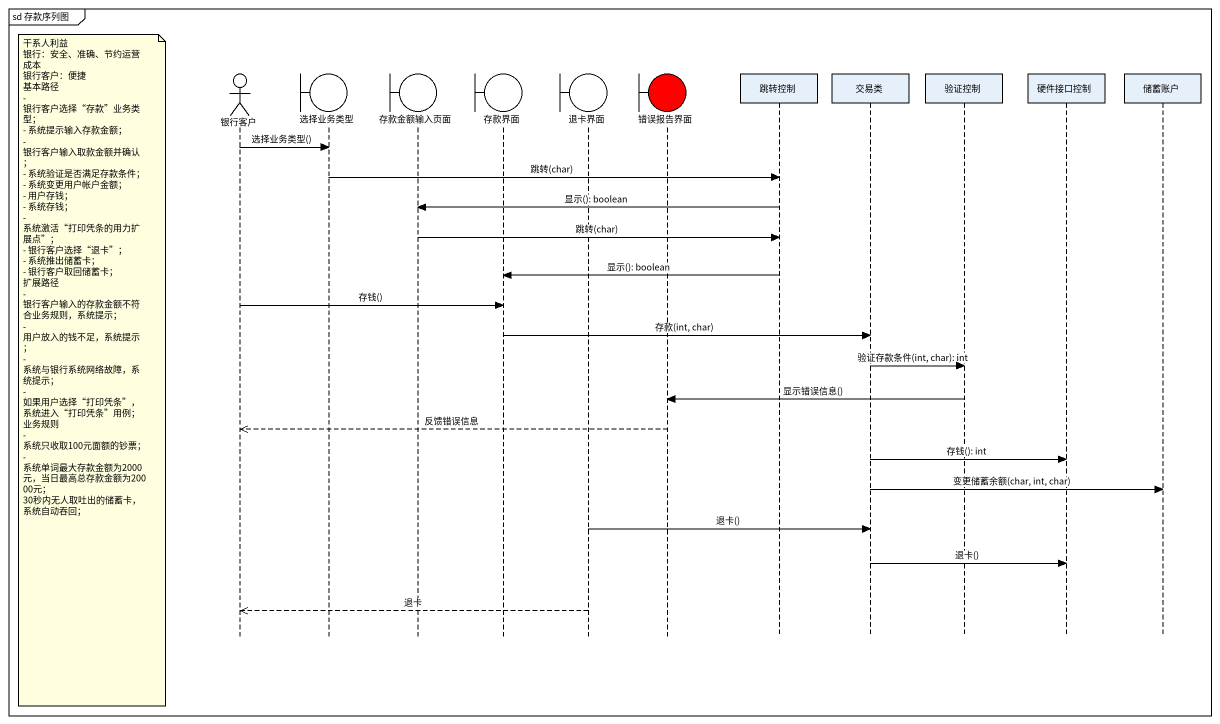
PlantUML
@startuml
mainframe sd 存款序列图
hide footbox
actor 银行客户
boundary 选择业务类型
boundary 存款金额输入页面
boundary 存款界面
boundary 退卡界面
boundary 错误报告界面 #FF0000
participant 跳转控制
participant 交易类
participant 验证控制
participant 硬件接口控制
participant 储蓄账户

银行客户 -> 选择业务类型 : 选择业务类型()
选择业务类型 -> 跳转控制 : 跳转(char)
跳转控制 -> 存款金额输入页面 : 显示(): boolean
存款金额输入页面 -> 跳转控制 : 跳转(char)
跳转控制 -> 存款界面 : 显示(): boolean
银行客户 -> 存款界面 : 存钱()
存款界面 -> 交易类 : 存款(int, char)
交易类 -> 验证控制 : 验证存款条件(int, char): int
note left of 银行客户
  干系人利益
  银行：安全、准确、节约运营成本
  银行客户：便捷
  基本路径
  - 银行客户选择“存款”业务类型；
  - 系统提示输入存款金额；
  - 银行客户输入取款金额并确认；
  - 系统验证是否满足存款条件；
  - 系统变更用户帐户金额；
  - 用户存钱；
  - 系统存钱；
  - 系统激活“打印凭条的用力扩展点”；
  - 银行客户选择“退卡”；
  - 系统推出储蓄卡；
  - 银行客户取回储蓄卡；
  扩展路径
  - 银行客户输入的存款金额不符合业务规则，系统提示；
  - 用户放入的钱不足，系统提示；
  - 系统与银行系统网络故障，系统提示；
  - 如果用户选择“打印凭条”，系统进入“打印凭条”用例；
  业务规则
  - 系统只收取100元面额的钞票；
  - 系统单词最大存款金额为2000元，当日最高总存款金额为20000元；
  30秒内无人取吐出的储蓄卡，系统自动吞回；
end note
验证控制 -> 错误报告界面 : 显示错误信息()
错误报告界面 -->> 银行客户 : 反馈错误信息
交易类 -> 硬件接口控制 : 存钱(): int
交易类 -> 储蓄账户 : 变更储蓄余额(char, int, char)
退卡界面 -> 交易类 : 退卡()
交易类 -> 硬件接口控制 : 退卡()
退卡界面 -->> 银行客户 : 退卡
@enduml
